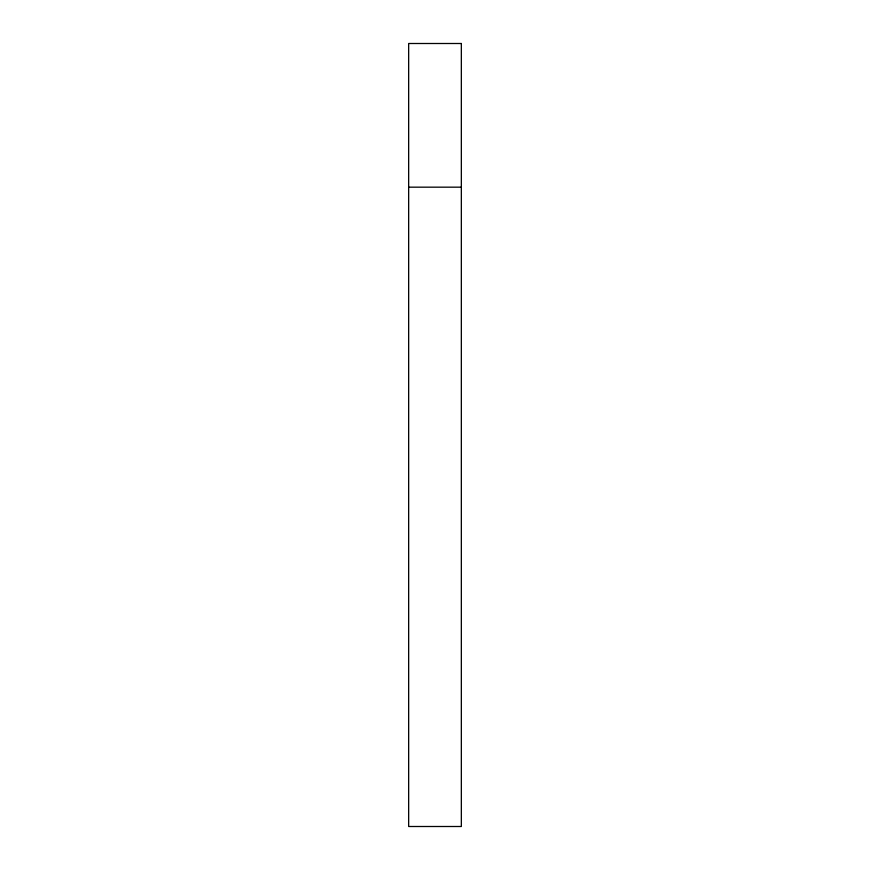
<?xml version="1.0" encoding="UTF-8"?>
<svg xmlns="http://www.w3.org/2000/svg" width="870" height="870" viewBox="0 0 870 870"><rect width="100%" height="100%" fill="white"/><g stroke="black" fill="none" stroke-linecap="round" stroke-linejoin="round"><path stroke-width="1.3" d="M408.661 187.17L461.339 187.17M461.339 43.5L408.661 43.5L408.661 826.5L461.339 826.5L461.339 43.5"/></g></svg>
